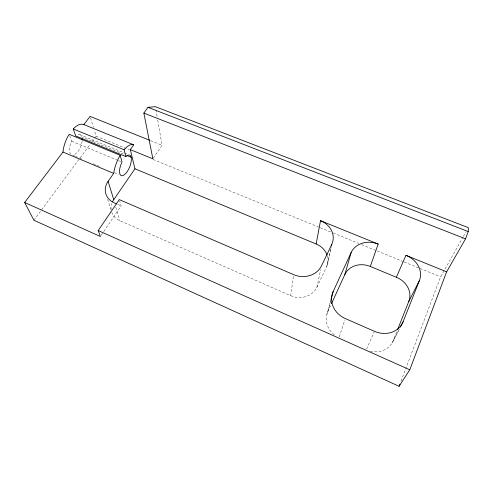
<?xml version="1.0" encoding="UTF-8"?>
<svg xmlns="http://www.w3.org/2000/svg" width="493" height="493" viewBox="0 0 493 493"><rect width="100%" height="100%" fill="white"/><g stroke="black" fill="none" stroke-linecap="round" stroke-linejoin="round"><path stroke-width="0.37" stroke-dasharray="2.46 1.85" d="M111.763 212.286A18.586 15.474 -13.9 0 0 119.947 220.747L290.673 295.683L293.514 275.384M290.673 295.683A19.812 17.736 11.1 0 0 316.882 287.314L320.684 269.566M316.882 287.314L326.588 266.879L331.031 247.511M327.407 264.772L331.37 247.566M326.877 314.226L330.704 299.799M334.316 334.778A20.817 18.703 23.6 0 1 327.728 311.946L330.815 300.342M339.258 336.892L344.829 319.957M400.988 381.255L440.6 276.863L463.1 236.973M370.249 351.139A21.261 18.876 28.1 0 0 393.198 340.681L397.155 330.723M366.57 349.087L374.138 332.011M327.728 311.946L331.21 304.335M69.704 135.692L71.688 141.232L70.844 143.019A10.846 5.244 -67.7 0 0 70.733 154.106M393.198 340.681L399.213 329.188M392.108 342.918L399.503 328.813M463.475 236.307L466.101 231.655M101.262 235.253L103.376 232.129M103.795 231.5L121.118 205.852L119.682 200.99M153.292 158.216L162.055 145.244L157.366 118.043M33.9 220.229L90.176 144.258M92.006 141.787L94.299 138.699M94.755 138.083L96.123 136.228L94.336 130.349M150.655 140.671L162.055 145.244M96.123 136.228L129.579 149.884M153.064 159.473L319.606 227.464M320.321 227.754L332.418 232.696M333.132 232.986L358.756 243.443M361.597 244.608L376.547 250.709M377.256 250.999L403.594 261.752M404.303 262.042L419.247 268.143M419.962 268.432L440.6 276.863M79.866 134.688L123.928 152.768M124.643 153.064L126.775 153.939M123.404 154.075L81.764 136.968A10.846 5.244 -67.7 0 0 76.859 135.1M71.688 141.232L117.759 160.33M118.468 160.626L122.011 162.092M72.607 155.153L74.726 156.047M75.435 156.343L81.801 159.017M93.122 163.775L99.487 166.449M114.345 172.692L118.585 174.473M117.784 204.41L121.118 205.852M107.603 199.382L110.857 209.476M115.769 207.239L119.947 220.747M90.533 117.852L93.442 127.41M155.936 109.729L157.236 117.285M82.084 141.281A10.846 5.244 -67.7 0 1 73.328 154.919M327.383 255.842A19.51 17.15 11 0 1 326.588 266.879M111.147 209.648A18.586 15.474 -13.9 0 1 111.806 203.535"/><path stroke-width="0.74" d="M468.233 231.562L468.35 227.667L155.412 106.71L147.968 107.32L143.857 113.088L152.873 158.838L130.331 149.638L133.726 144.8L83.853 124.581A21.698 10.501 -67.7 0 0 74.468 127.681L73.291 128.981L75.7 135.951L125.863 156.595L126.935 155.683A11.074 4.511 -67.6 0 1 130.855 163.288A11.074 4.511 -67.6 0 1 122.135 175.736A11.074 4.511 -67.6 0 1 121.161 163.922L122.011 162.092L120.218 155.32L69.211 134.306L68.133 135.951A21.698 10.501 -67.7 0 0 62.975 152.054L24.65 202.487L33.9 220.229L399.077 386.29L409.775 369.805L446.627 271.828L465.534 238.84L468.233 231.562L147.968 107.32M327.142 255.115A19.51 17.15 11 0 0 316.149 243.986L320.524 220.685L378.174 244.066L370.305 266.46A20.213 17.606 20.2 0 0 344.823 274.576L331.524 303.639M331.37 246.019L331.715 244.528A20.718 17.871 10 0 0 320.524 220.685M331.006 299.615L333.132 291.64L351.133 252.545A21.495 18.401 18.6 0 1 378.174 244.066M344.823 274.576L351.133 252.545M399.077 386.29L399.897 384.133M400.279 327.161L403.108 321.756L419.34 280.702A21.563 18.29 22.2 0 0 405.949 255.325L396.354 277.276A20.262 17.483 23.9 0 1 408.74 301.556L397.715 329.299M331.715 244.528L321.479 265.869A21.057 18.524 10 0 1 293.618 274.638L119.275 199.603L98.206 230.558L100.418 236.504L24.65 202.487M408.74 301.556L419.34 280.702M120.218 155.32L119.17 157.027A22.148 9.028 -67.6 0 0 113.686 173.382L108.103 181.344A19.393 15.887 -13.4 0 0 114.456 202.968L116.453 203.837M112.638 201.569A18.586 15.474 -13.9 0 1 113.754 199.69L134.94 168.772L130.331 149.638M83.853 124.581L90.09 116.385L149.94 140.388M125.863 156.595L124.131 149.78L125.253 148.418A22.148 9.028 -67.6 0 1 133.726 144.8M143.857 113.088L465.534 238.84M405.949 255.325L446.627 271.828M73.291 128.981L124.131 149.78M126.929 155.529L131.163 157.267M134.94 168.772L316.149 243.986M370.305 266.46L396.354 277.276M62.975 152.054L113.686 173.382M98.206 230.558L409.775 369.805M108.103 181.344L113.754 199.69M82.134 138.934A10.846 5.244 -67.7 0 1 82.165 140.067M403.108 321.756A22.66 19.837 25.8 0 1 374.44 331.327L345.297 318.546A22.173 19.628 21.4 0 1 333.132 291.64"/></g></svg>
